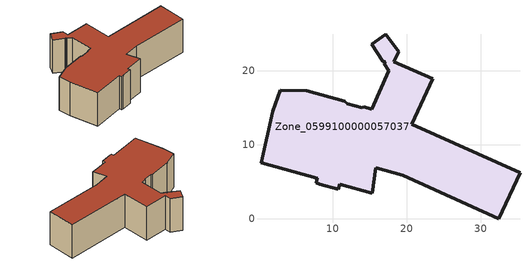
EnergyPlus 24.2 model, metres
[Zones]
Zone_0599100000057037
 floor ground (C_G): 23.46,18.9 20.64,12.77 35.29,6.21 32.41,0 19.44,5.9 15.81,6.9 15.29,3.44 10.95,4.66 10.73,4 8.24,4.67 7.71,4.84 7.88,5.48 0.27,7.56 1.85,14.5 2.84,17.38 6.49,17.29 11.61,15.84 11.9,15.55 13.98,14.98 14.13,15.13 15.25,14.81 17.55,19.97 16.93,20.93 17.06,21.22 16.73,21.25 15.23,23.58 17.14,24.92 18.87,22.6 18.2,21.24 z0.05
 wall outside (C_F): 7.71,4.84 8.24,4.67 10.73,4 10.95,4.66 15.29,3.44 15.81,6.9 19.44,5.9 32.41,0 35.29,6.21 20.64,12.77 23.46,18.9 18.2,21.24 18.87,22.6 17.14,24.92 15.23,23.58 16.73,21.25 17.06,21.22 16.93,20.93 17.55,19.97 15.25,14.81 14.13,15.13 13.98,14.98 11.9,15.55 11.61,15.84 6.49,17.29 2.84,17.38 1.85,14.5 0.27,7.56 7.88,5.48 7.71,4.84 z0.05:8.86
 roof outside (C_R): 13.98,14.98 11.9,15.55 11.61,15.84 6.49,17.29 2.84,17.38 1.85,14.5 0.27,7.56 7.88,5.48 7.71,4.84 8.24,4.67 10.73,4 10.95,4.66 15.29,3.44 15.81,6.9 19.44,5.9 32.41,0 35.29,6.21 20.64,12.77 23.46,18.9 18.2,21.24 18.87,22.6 17.14,24.92 15.23,23.58 16.73,21.25 17.06,21.22 16.93,20.93 17.55,19.97 15.25,14.81 14.13,15.13 z8.86
[BUILDING]
Pand.0599100000057037: North Axis=0; Terrain=City; Loads Convergence Tolerance Value=0.04; Temperature Convergence Tolerance Value=0.4; Solar Distribution=FullExterior; Maximum Number of Warmup Days=25; Minimum Number of Warmup Days=1
[Site:Location]
Rotterdam.The.Hague.AP_ZH_NLD Design_Conditions: Latitude=51.96; Longitude=4.45; Time Zone=1; Elevation=-4.5
[SITE:GROUNDTEMPERATURE:BUILDINGSURFACE]
18, 18, 18, 18, 18, 18, 18, 18, 18, 18, 18, 18
[MATERIAL] Thermal Absorptance=0.9; Solar Absorptance=0.7; Visible Absorptance=0.7
Name | Roughness | Thickness | Conductivity | Density | Specific Heat
G.D.1965 | MediumSmooth | 0.15 | 1 | 540 | 1210
F.D.1965 | Rough | 0.3 | 0.857143 | 1920 | 840
R.D.1965 | MediumRough | 0.2 | 0.08 | 1500 | 1000
[CONSTRUCTION]
C_G: G.D.1965
C_F: F.D.1965
C_R: R.D.1965
[ZONE]
Zone_0599100000057037: Type=1; Multiplier=1; Ceiling Height=Autocalculate; Volume=Autocalculate; Floor Area=autocalculate; Part of Total Floor Area=Yes
[ZONEINFILTRATION:DESIGNFLOWRATE]
Infil_Zone_0599100000057037: Zone or ZoneList or Space or SpaceList=Zone_0599100000057037; Schedule=AlwaysOn; Design Flow Rate Calculation Method=Flow/Area; Flow Rate per Floor Area=0.0042; Constant Term Coefficient=1; Temperature Term Coefficient=0; Velocity Term Coefficient=0; Velocity Squared Term Coefficient=0
[HVACTEMPLATE:ZONE:IDEALLOADSAIRSYSTEM]
Zone_0599100000057037: Maximum Heating Supply Air Temperature=50; Minimum Cooling Supply Air Temperature=13; Maximum Heating Supply Air Humidity Ratio=0.0156; Minimum Cooling Supply Air Humidity Ratio=0.0077; Heating Limit=NoLimit; Cooling Limit=NoLimit; Dehumidification Control Type=ConstantSensibleHeatRatio; Cooling Sensible Heat Ratio=0.7; Dehumidification Setpoint=60; Humidification Control Type=None; Humidification Setpoint=30; Outdoor Air Method=None; Outdoor Air Flow Rate per Person=0.00944; Outdoor Air Flow Rate per Zone Floor Area=0; Outdoor Air Flow Rate per Zone=0; Demand Controlled Ventilation Type=None; Outdoor Air Economizer Type=NoEconomizer; Heat Recovery Type=None; Sensible Heat Recovery Effectiveness=0.7; Latent Heat Recovery Effectiveness=0.65
[ZONECONTROL:THERMOSTAT]
ThermostatControl_Zone_0599100000057037: Zone or ZoneList=Zone_0599100000057037; Control Type Schedule=DualSetpointControlType; Control 1=Thermostat_Zone_0599100000057037; Temperature Difference Between Cutout And Setpoint=0
[THERMOSTATSETPOINT:DUALSETPOINT]
Thermostat_Zone_0599100000057037: Heating Setpoint Temperature Schedule=HeatingSetpoint_Zone_0599100000057037; Cooling Setpoint Temperature Schedule=CoolingSetpoint_Zone_0599100000057037
[SCHEDULE:COMPACT]
HeatingSetpoint_Zone_0599100000057037: Through: 12/31, For: AllDays, Until: 24:00, 21
CoolingSetpoint_Zone_0599100000057037: Through: 12/31, For: AllDays, Until: 24:00, 24
DualSetpointControlType: Through: 12/31, For: AllDays, Until: 24:00, 4
AlwaysOn: Through: 12/31, For: AllDays, Until: 24:00, 1
